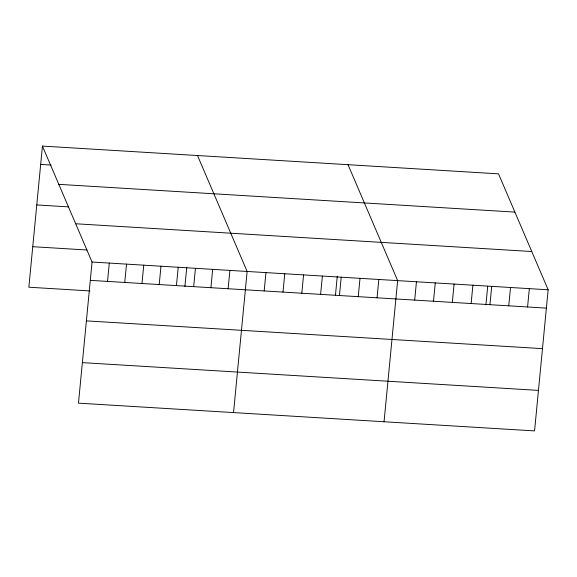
<?xml version="1.0" encoding="UTF-8"?>
<svg xmlns="http://www.w3.org/2000/svg" width="577" height="577" viewBox="0 0 577 577"><rect width="100%" height="100%" fill="white"/><g stroke="black" fill="none" stroke-linecap="round" stroke-linejoin="round"><path stroke-width="0.87" d="M42.438 146.089L92.06 262.023L78.472 403.15L534.562 430.911L548.15 289.784L498.528 173.85L42.438 146.089L28.85 287.216L90.019 290.938M107.524 281.403L109.291 263.069M124.755 282.449L126.522 264.115M141.985 283.502L143.745 265.168M159.216 284.548L160.976 266.213M176.447 285.601L178.206 267.266M184.9 286.524L186.768 267.108M193.67 286.646L195.437 268.312M210.901 287.699L212.668 269.365M228.131 288.745L229.898 270.411M233.541 412.591L247.129 271.457L197.507 155.53M264.179 290.938L265.947 272.604M282.99 292.085L284.757 273.75M301.807 293.231L303.574 274.897M320.617 294.371L322.384 276.037M335.41 295.691L337.278 276.268M339.435 295.518L341.202 277.184M358.245 296.665L360.012 278.33M377.062 297.811L378.829 279.477M384.051 421.751L397.64 280.624L348.018 164.69M414.69 300.098L416.457 281.764M433.5 301.244L435.267 282.91M452.318 302.391L454.085 284.057M471.128 303.538L472.895 285.204M485.921 304.851L487.709 286.279M489.945 304.685L491.712 286.351M508.755 305.824L510.522 287.49M527.573 306.971L529.34 288.637M40.671 164.423L51.014 165.051M58.811 184.344L514.908 212.105M36.769 204.943L68.649 206.883M75.681 223.761L531.778 251.529M32.752 246.696L87.026 250M92.06 262.023L548.15 289.784M90.293 280.357L546.383 308.118M86.391 320.877L542.481 348.638M82.374 362.63L538.464 390.391"/></g></svg>
